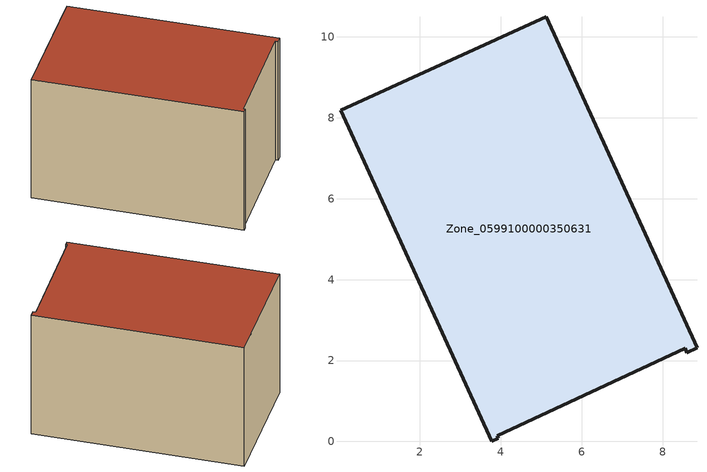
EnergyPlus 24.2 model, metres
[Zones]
Zone_0599100000350631
 floor ground (C_G): 5.12,10.51 8.85,2.31 8.6,2.2 8.55,2.31 3.91,0.14 3.94,0.08 3.77,0 0.04,8.19 z0
 wall outside (C_F): 8.85,2.31 5.12,10.51 0.04,8.19 3.77,0 3.94,0.08 3.91,0.14 8.55,2.31 8.6,2.2 8.85,2.31 z0:5.81
 roof outside (C_R): 8.6,2.2 8.85,2.31 5.12,10.51 0.04,8.19 3.77,0 3.94,0.08 3.91,0.14 8.55,2.31 z5.81
[BUILDING]
Pand.0599100000350631: North Axis=0; Terrain=City; Loads Convergence Tolerance Value=0.04; Temperature Convergence Tolerance Value=0.4; Solar Distribution=FullExterior; Maximum Number of Warmup Days=25; Minimum Number of Warmup Days=1
[Site:Location]
Rotterdam.The.Hague.AP_ZH_NLD Design_Conditions: Latitude=51.96; Longitude=4.45; Time Zone=1; Elevation=-4.5
[SITE:GROUNDTEMPERATURE:BUILDINGSURFACE]
18, 18, 18, 18, 18, 18, 18, 18, 18, 18, 18, 18
[MATERIAL] Thermal Absorptance=0.9; Solar Absorptance=0.7; Visible Absorptance=0.7
Name | Roughness | Thickness | Conductivity | Density | Specific Heat
G.TI.1992-2005 | MediumSmooth | 0.15 | 0.06 | 540 | 1210
F.TI.1992-2005 | Rough | 0.3 | 0.12 | 1920 | 840
R.TI.1992-2005 | MediumRough | 0.2 | 0.08 | 1500 | 1000
[CONSTRUCTION]
C_G: G.TI.1992-2005
C_F: F.TI.1992-2005
C_R: R.TI.1992-2005
[ZONE]
Zone_0599100000350631: Type=1; Multiplier=1; Ceiling Height=Autocalculate; Volume=Autocalculate; Floor Area=autocalculate; Part of Total Floor Area=Yes
[ZONEINFILTRATION:DESIGNFLOWRATE]
Infil_Zone_0599100000350631: Zone or ZoneList or Space or SpaceList=Zone_0599100000350631; Schedule=AlwaysOn; Design Flow Rate Calculation Method=Flow/Area; Flow Rate per Floor Area=0.0015; Constant Term Coefficient=1; Temperature Term Coefficient=0; Velocity Term Coefficient=0; Velocity Squared Term Coefficient=0
[HVACTEMPLATE:ZONE:IDEALLOADSAIRSYSTEM]
Zone_0599100000350631: Maximum Heating Supply Air Temperature=50; Minimum Cooling Supply Air Temperature=13; Maximum Heating Supply Air Humidity Ratio=0.0156; Minimum Cooling Supply Air Humidity Ratio=0.0077; Heating Limit=NoLimit; Cooling Limit=NoLimit; Dehumidification Control Type=ConstantSensibleHeatRatio; Cooling Sensible Heat Ratio=0.7; Dehumidification Setpoint=60; Humidification Control Type=None; Humidification Setpoint=30; Outdoor Air Method=None; Outdoor Air Flow Rate per Person=0.00944; Outdoor Air Flow Rate per Zone Floor Area=0; Outdoor Air Flow Rate per Zone=0; Demand Controlled Ventilation Type=None; Outdoor Air Economizer Type=NoEconomizer; Heat Recovery Type=None; Sensible Heat Recovery Effectiveness=0.7; Latent Heat Recovery Effectiveness=0.65
[ZONECONTROL:THERMOSTAT]
ThermostatControl_Zone_0599100000350631: Zone or ZoneList=Zone_0599100000350631; Control Type Schedule=DualSetpointControlType; Control 1=Thermostat_Zone_0599100000350631; Temperature Difference Between Cutout And Setpoint=0
[THERMOSTATSETPOINT:DUALSETPOINT]
Thermostat_Zone_0599100000350631: Heating Setpoint Temperature Schedule=HeatingSetpoint_Zone_0599100000350631; Cooling Setpoint Temperature Schedule=CoolingSetpoint_Zone_0599100000350631
[SCHEDULE:COMPACT]
HeatingSetpoint_Zone_0599100000350631: Through: 12/31, For: AllDays, Until: 24:00, 21
CoolingSetpoint_Zone_0599100000350631: Through: 12/31, For: AllDays, Until: 24:00, 24
DualSetpointControlType: Through: 12/31, For: AllDays, Until: 24:00, 4
AlwaysOn: Through: 12/31, For: AllDays, Until: 24:00, 1
